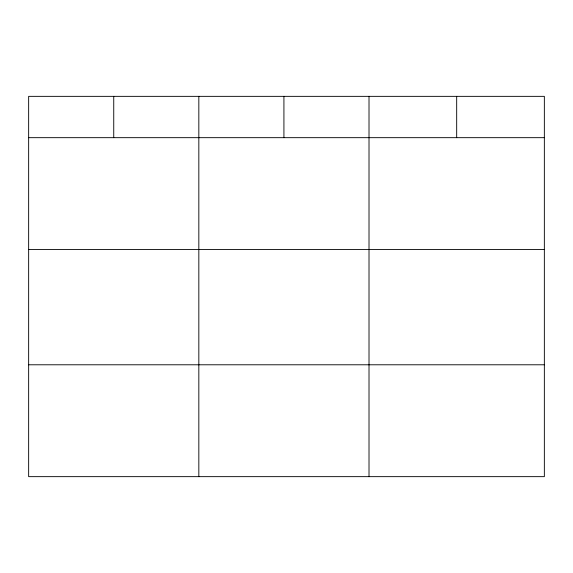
<?xml version="1.0" encoding="UTF-8"?>
<svg xmlns="http://www.w3.org/2000/svg" width="573" height="573" viewBox="0 0 573 573"><rect width="100%" height="100%" fill="white"/><g stroke="black" fill="none" stroke-linecap="round" stroke-linejoin="round"><path stroke-width="0.86" d="M544.35 249.534L544.35 96.35L28.65 96.35L28.65 476.65L544.35 476.65L544.35 249.534L28.65 249.534M28.65 137.67L544.35 137.67M28.65 364.786L544.35 364.786M456.681 96.35L456.681 137.67M369.012 96.35L369.012 476.65M283.921 96.35L283.921 137.67M198.831 96.35L198.831 476.65M113.741 96.35L113.741 137.67"/></g></svg>
